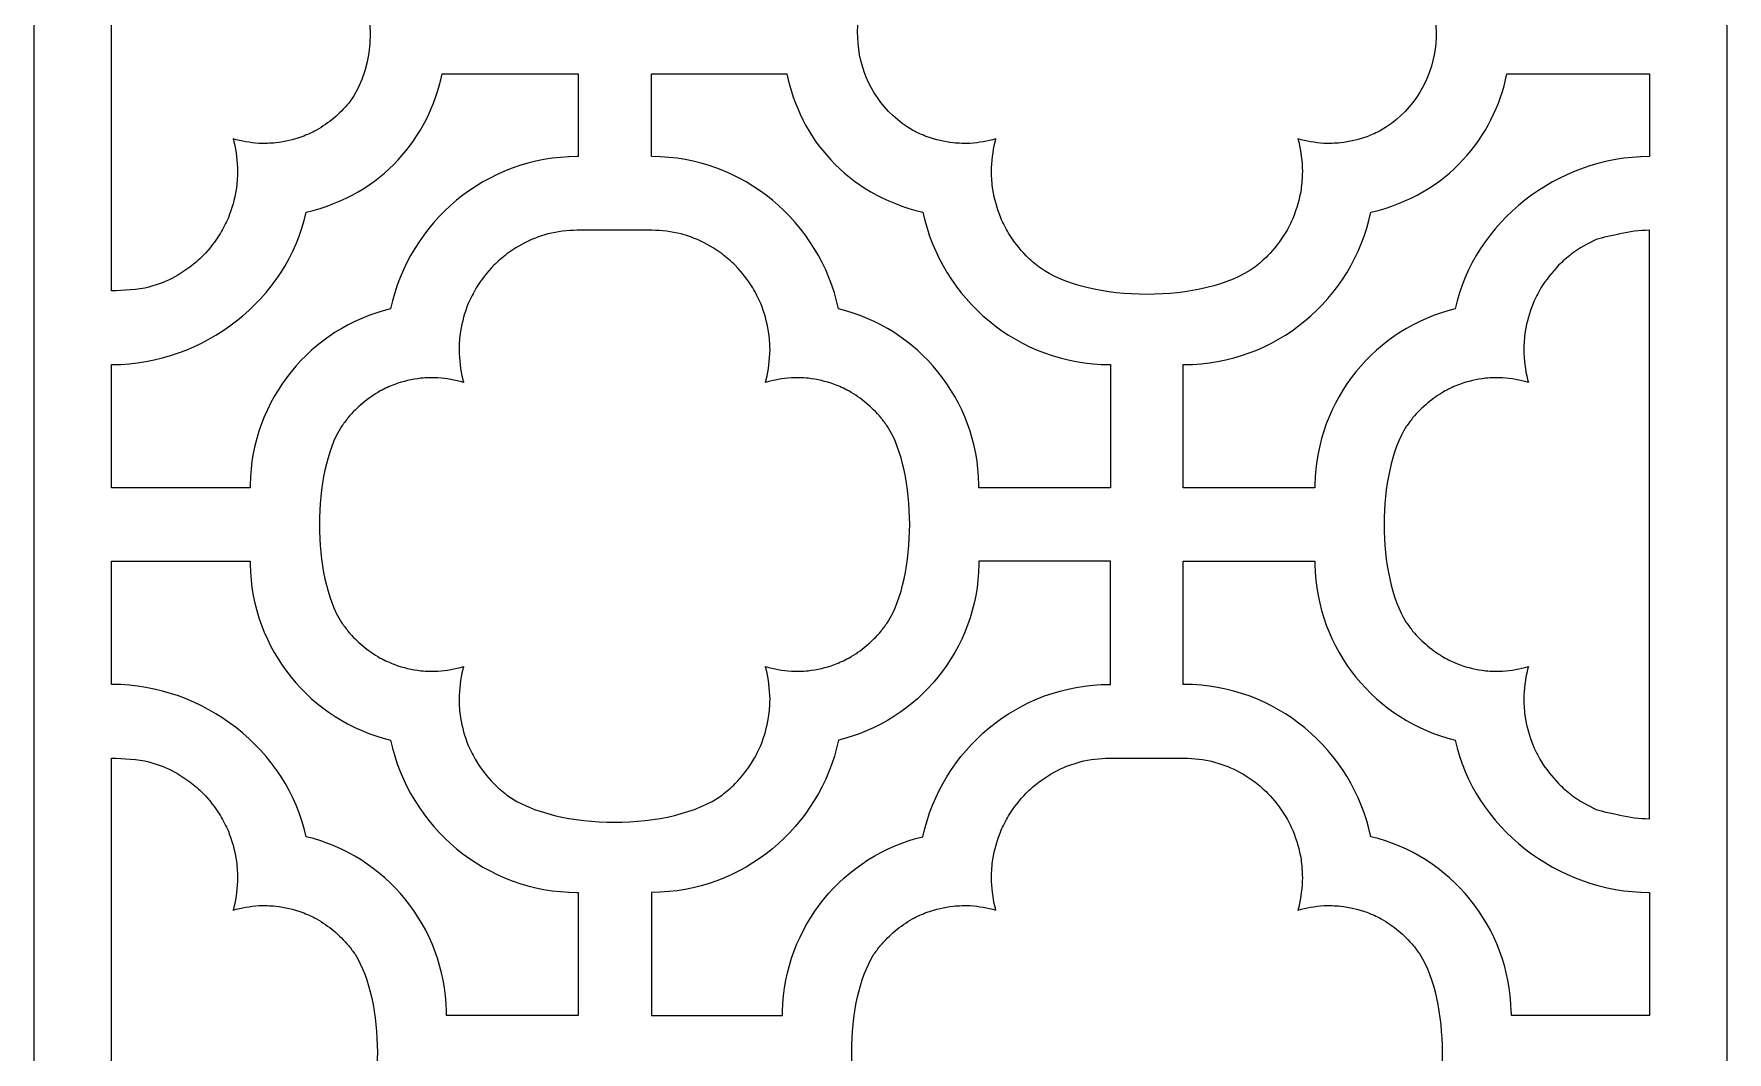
# Model space of a CAD drawing. Header units: centimetres. Extents: x -27 to -22.6, y -9 to 9.
# Drawn here: x -26.999 to -22.573, y -4.742 to -2.079 of the extents above; entities that cross this region are included whole.
import ezdxf

# ---------------------------------------------------------------- set-up
doc = ezdxf.new("R2010")
doc.units = ezdxf.units.CM
doc.header["$MEASUREMENT"] = 0
doc.layers.add('layer 1', color=7, linetype='Continuous')

msp = doc.modelspace()

# ---------------------------------------------------------------- linework, layer by layer
at = {"layer": 'layer 1', "color": 250}
msp.add_open_spline([(-26.99914, 9.00077), (-25.52365, 9.00077), (-24.04816, 9.00077), (-22.57267, 9.00077), (-22.57267, 9.00077), (-22.57267, 3.00044), (-22.57267, -2.99988), (-22.57267, -9.00021), (-22.57267, -9.00021), (-24.04816, -9.00021), (-25.52365, -9.00021), (-26.99914, -9.00021), (-26.99914, -9.00021), (-26.99914, -2.99988), (-26.99914, 3.00044), (-26.99914, 9.00077)], degree=3, knots=[0, 0, 0, 0, 0.2, 0.2, 0.2, 0.2, 0.4, 0.4, 0.4, 0.4, 0.6, 0.6, 0.6, 0.6, 1, 1, 1, 1], dxfattribs=at)
at = {"layer": 'layer 1', "color": 7}
for points, knots in [([(-26.79656, -2.75146), (-26.79549, -2.75148), (-26.79467, -2.75148), (-26.79445, -2.75148), (-26.79445, -2.75148), (-26.76765, -2.7508), (-26.72484, -2.74778), (-26.69871, -2.74166), (-26.69871, -2.74166), (-26.684, -2.73741), (-26.67014, -2.73267), (-26.6559, -2.72697), (-26.6559, -2.72697), (-26.63248, -2.71624), (-26.61216, -2.7044), (-26.59121, -2.68932), (-26.59121, -2.68932), (-26.5793, -2.67986), (-26.56832, -2.67024), (-26.55735, -2.65966), (-26.55735, -2.65966), (-26.53963, -2.64088), (-26.52512, -2.62223), (-26.51124, -2.6004), (-26.51124, -2.6004), (-26.50366, -2.58709), (-26.49702, -2.57403), (-26.49075, -2.56004), (-26.49075, -2.56004), (-26.48115, -2.53549), (-26.47468, -2.51244), (-26.47007, -2.48646), (-26.47007, -2.48646), (-26.46805, -2.47043), (-26.4669, -2.45508), (-26.4665, -2.43893), (-26.4665, -2.43893), (-26.46718, -2.41182), (-26.47017, -2.38749), (-26.47623, -2.36109), (-26.47623, -2.36109), (-26.47694, -2.35856), (-26.47767, -2.35605), (-26.47841, -2.35357), (-26.47841, -2.35357), (-26.45567, -2.35999), (-26.43443, -2.36371), (-26.41075, -2.36554), (-26.41075, -2.36554), (-26.39586, -2.36592), (-26.38168, -2.36556), (-26.36682, -2.36442), (-26.36682, -2.36442), (-26.34275, -2.36131), (-26.32132, -2.35633), (-26.29834, -2.34845), (-26.29834, -2.34845), (-26.28528, -2.34323), (-26.27305, -2.33763), (-26.26056, -2.33115), (-26.26056, -2.33115), (-26.22719, -2.31171), (-26.20112, -2.28992), (-26.17589, -2.2605), (-26.17589, -2.2605), (-26.10168, -2.16029), (-26.1012, -1.99901), (-26.17589, -1.89816), (-26.17589, -1.89816), (-26.20112, -1.86874), (-26.22719, -1.84695), (-26.26056, -1.82751), (-26.26056, -1.82751), (-26.27305, -1.82103), (-26.28528, -1.81543), (-26.29834, -1.81021), (-26.29834, -1.81021), (-26.32132, -1.80232), (-26.34275, -1.79734), (-26.36682, -1.79425), (-26.36682, -1.79425), (-26.38168, -1.79309), (-26.39586, -1.79274), (-26.41075, -1.79312), (-26.41075, -1.79312), (-26.43443, -1.79495), (-26.45567, -1.79867), (-26.47841, -1.80508), (-26.47841, -1.80508), (-26.47767, -1.8026), (-26.47694, -1.8001), (-26.47623, -1.79757), (-26.47623, -1.79757), (-26.47017, -1.77116), (-26.46718, -1.74683), (-26.4665, -1.71973), (-26.4665, -1.71973), (-26.4669, -1.70357), (-26.46805, -1.68823), (-26.47007, -1.67219), (-26.47007, -1.67219), (-26.47468, -1.64622), (-26.48115, -1.62317), (-26.49075, -1.59862), (-26.49075, -1.59862), (-26.49702, -1.58463), (-26.50366, -1.57157), (-26.51124, -1.55826), (-26.51124, -1.55826), (-26.52512, -1.53643), (-26.53963, -1.51777), (-26.55735, -1.499), (-26.55735, -1.499), (-26.56832, -1.48842), (-26.5793, -1.4788), (-26.59121, -1.46933), (-26.59121, -1.46933), (-26.61216, -1.45426), (-26.63248, -1.44241), (-26.6559, -1.43169), (-26.6559, -1.43169), (-26.67014, -1.42599), (-26.684, -1.42125), (-26.69871, -1.417), (-26.69871, -1.417), (-26.72484, -1.41088), (-26.76765, -1.40786), (-26.79445, -1.40717), (-26.79445, -1.40717), (-26.79467, -1.40718), (-26.79549, -1.40718), (-26.79656, -1.40719), (-26.79656, -1.40719), (-26.79656, -1.85528), (-26.79656, -2.30337), (-26.79656, -2.75146)], [0, 0, 0, 0, 0.0285714, 0.0285714, 0.0285714, 0.0285714, 0.0571429, 0.0571429, 0.0571429, 0.0571429, 0.0857143, 0.0857143, 0.0857143, 0.0857143, 0.1142857, 0.1142857, 0.1142857, 0.1142857, 0.1428571, 0.1428571, 0.1428571, 0.1428571, 0.1714286, 0.1714286, 0.1714286, 0.1714286, 0.2, 0.2, 0.2, 0.2, 0.2285714, 0.2285714, 0.2285714, 0.2285714, 0.2571429, 0.2571429, 0.2571429, 0.2571429, 0.2857143, 0.2857143, 0.2857143, 0.2857143, 0.3142857, 0.3142857, 0.3142857, 0.3142857, 0.3428571, 0.3428571, 0.3428571, 0.3428571, 0.3714286, 0.3714286, 0.3714286, 0.3714286, 0.4, 0.4, 0.4, 0.4, 0.4285714, 0.4285714, 0.4285714, 0.4285714, 0.4571429, 0.4571429, 0.4571429, 0.4571429, 0.4857143, 0.4857143, 0.4857143, 0.4857143, 0.5142857, 0.5142857, 0.5142857, 0.5142857, 0.5428571, 0.5428571, 0.5428571, 0.5428571, 0.5714286, 0.5714286, 0.5714286, 0.5714286, 0.6, 0.6, 0.6, 0.6, 0.6285714, 0.6285714, 0.6285714, 0.6285714, 0.6571429, 0.6571429, 0.6571429, 0.6571429, 0.6857143, 0.6857143, 0.6857143, 0.6857143, 0.7142857, 0.7142857, 0.7142857, 0.7142857, 0.7428571, 0.7428571, 0.7428571, 0.7428571, 0.7714286, 0.7714286, 0.7714286, 0.7714286, 0.8, 0.8, 0.8, 0.8, 0.8285714, 0.8285714, 0.8285714, 0.8285714, 0.8571429, 0.8571429, 0.8571429, 0.8571429, 0.8857143, 0.8857143, 0.8857143, 0.8857143, 0.9142857, 0.9142857, 0.9142857, 0.9142857, 0.9428571, 0.9428571, 0.9428571, 0.9428571, 1, 1, 1, 1]), ([(-23.39239, -1.89816), (-23.41762, -1.86874), (-23.44369, -1.84695), (-23.47706, -1.82751), (-23.47706, -1.82751), (-23.48956, -1.82103), (-23.50178, -1.81543), (-23.51484, -1.81021), (-23.51484, -1.81021), (-23.53782, -1.80232), (-23.55926, -1.79734), (-23.58332, -1.79425), (-23.58332, -1.79425), (-23.59818, -1.79309), (-23.61236, -1.79274), (-23.62726, -1.79312), (-23.62726, -1.79312), (-23.65093, -1.79495), (-23.67218, -1.79867), (-23.69492, -1.80508), (-23.69492, -1.80508), (-23.69418, -1.8026), (-23.69345, -1.8001), (-23.69273, -1.79757), (-23.69273, -1.79757), (-23.68668, -1.77116), (-23.68369, -1.74683), (-23.683, -1.71973), (-23.683, -1.71973), (-23.68341, -1.70357), (-23.68455, -1.68823), (-23.68657, -1.67219), (-23.68657, -1.67219), (-23.69119, -1.64622), (-23.69765, -1.62317), (-23.70726, -1.59862), (-23.70726, -1.59862), (-23.71353, -1.58463), (-23.72017, -1.57157), (-23.72775, -1.55826), (-23.72775, -1.55826), (-23.74162, -1.53643), (-23.75613, -1.51777), (-23.77385, -1.499), (-23.77385, -1.499), (-23.78482, -1.48842), (-23.7958, -1.4788), (-23.80772, -1.46933), (-23.80772, -1.46933), (-23.93954, -1.37446), (-24.23944, -1.37446), (-24.37125, -1.46933), (-24.37125, -1.46933), (-24.38317, -1.4788), (-24.39415, -1.48842), (-24.40512, -1.499), (-24.40512, -1.499), (-24.42284, -1.51777), (-24.43735, -1.53643), (-24.45122, -1.55826), (-24.45122, -1.55826), (-24.45881, -1.57157), (-24.46544, -1.58463), (-24.47171, -1.59862), (-24.47171, -1.59862), (-24.48132, -1.62317), (-24.48778, -1.64622), (-24.49239, -1.67219), (-24.49239, -1.67219), (-24.49443, -1.68823), (-24.49556, -1.70357), (-24.49597, -1.71973), (-24.49597, -1.71973), (-24.49529, -1.74683), (-24.49229, -1.77116), (-24.48624, -1.79757), (-24.48624, -1.79757), (-24.48553, -1.8001), (-24.4848, -1.8026), (-24.48405, -1.80508), (-24.48405, -1.80508), (-24.50679, -1.79867), (-24.52804, -1.79495), (-24.55171, -1.79312), (-24.55171, -1.79312), (-24.56661, -1.79274), (-24.58079, -1.79309), (-24.59565, -1.79425), (-24.59565, -1.79425), (-24.61972, -1.79734), (-24.64115, -1.80232), (-24.66413, -1.81021), (-24.66413, -1.81021), (-24.67718, -1.81543), (-24.68941, -1.82103), (-24.70191, -1.82751), (-24.70191, -1.82751), (-24.73529, -1.84695), (-24.76135, -1.86874), (-24.78658, -1.89816), (-24.78658, -1.89816), (-24.89092, -2.03905), (-24.85408, -2.24253), (-24.70191, -2.33115), (-24.70191, -2.33115), (-24.68941, -2.33763), (-24.67718, -2.34323), (-24.66413, -2.34845), (-24.66413, -2.34845), (-24.64115, -2.35633), (-24.61972, -2.36131), (-24.59565, -2.36442), (-24.59565, -2.36442), (-24.58079, -2.36556), (-24.56661, -2.36592), (-24.55171, -2.36554), (-24.55171, -2.36554), (-24.52804, -2.36371), (-24.50679, -2.35999), (-24.48405, -2.35357), (-24.48405, -2.35357), (-24.4848, -2.35605), (-24.48553, -2.35856), (-24.48624, -2.36109), (-24.48624, -2.36109), (-24.49229, -2.38749), (-24.49529, -2.41182), (-24.49597, -2.43893), (-24.49597, -2.43893), (-24.49556, -2.45508), (-24.49443, -2.47043), (-24.49239, -2.48646), (-24.49239, -2.48646), (-24.48778, -2.51244), (-24.48132, -2.53549), (-24.47171, -2.56004), (-24.47171, -2.56004), (-24.46544, -2.57403), (-24.45881, -2.58709), (-24.45122, -2.6004), (-24.45122, -2.6004), (-24.43735, -2.62223), (-24.42284, -2.64088), (-24.40512, -2.65966), (-24.40512, -2.65966), (-24.39415, -2.67024), (-24.38317, -2.67986), (-24.37125, -2.68932), (-24.37125, -2.68932), (-24.23944, -2.78419), (-23.93953, -2.7842), (-23.80772, -2.68932), (-23.80772, -2.68932), (-23.7958, -2.67986), (-23.78482, -2.67024), (-23.77385, -2.65966), (-23.77385, -2.65966), (-23.75613, -2.64088), (-23.74162, -2.62223), (-23.72775, -2.6004), (-23.72775, -2.6004), (-23.72017, -2.58709), (-23.71353, -2.57403), (-23.70726, -2.56004), (-23.70726, -2.56004), (-23.69765, -2.53549), (-23.69119, -2.51244), (-23.68657, -2.48646), (-23.68657, -2.48646), (-23.68455, -2.47043), (-23.68341, -2.45508), (-23.683, -2.43893), (-23.683, -2.43893), (-23.68369, -2.41182), (-23.68668, -2.38749), (-23.69273, -2.36109), (-23.69273, -2.36109), (-23.69345, -2.35856), (-23.69418, -2.35605), (-23.69492, -2.35357), (-23.69492, -2.35357), (-23.67218, -2.35999), (-23.65093, -2.36371), (-23.62726, -2.36554), (-23.62726, -2.36554), (-23.61236, -2.36592), (-23.59818, -2.36556), (-23.58332, -2.36442), (-23.58332, -2.36442), (-23.55926, -2.36131), (-23.53782, -2.35633), (-23.51484, -2.34845), (-23.51484, -2.34845), (-23.50178, -2.34323), (-23.48956, -2.33763), (-23.47706, -2.33115), (-23.47706, -2.33115), (-23.32489, -2.24253), (-23.28806, -2.03904), (-23.39239, -1.89816)], [0, 0, 0, 0, 0.0196078, 0.0196078, 0.0196078, 0.0196078, 0.0392157, 0.0392157, 0.0392157, 0.0392157, 0.0588235, 0.0588235, 0.0588235, 0.0588235, 0.0784314, 0.0784314, 0.0784314, 0.0784314, 0.0980392, 0.0980392, 0.0980392, 0.0980392, 0.1176471, 0.1176471, 0.1176471, 0.1176471, 0.1372549, 0.1372549, 0.1372549, 0.1372549, 0.1568627, 0.1568627, 0.1568627, 0.1568627, 0.1764706, 0.1764706, 0.1764706, 0.1764706, 0.1960784, 0.1960784, 0.1960784, 0.1960784, 0.2156863, 0.2156863, 0.2156863, 0.2156863, 0.2352941, 0.2352941, 0.2352941, 0.2352941, 0.254902, 0.254902, 0.254902, 0.254902, 0.2745098, 0.2745098, 0.2745098, 0.2745098, 0.2941176, 0.2941176, 0.2941176, 0.2941176, 0.3137255, 0.3137255, 0.3137255, 0.3137255, 0.3333333, 0.3333333, 0.3333333, 0.3333333, 0.3529412, 0.3529412, 0.3529412, 0.3529412, 0.372549, 0.372549, 0.372549, 0.372549, 0.3921569, 0.3921569, 0.3921569, 0.3921569, 0.4117647, 0.4117647, 0.4117647, 0.4117647, 0.4313725, 0.4313725, 0.4313725, 0.4313725, 0.4509804, 0.4509804, 0.4509804, 0.4509804, 0.4705882, 0.4705882, 0.4705882, 0.4705882, 0.4901961, 0.4901961, 0.4901961, 0.4901961, 0.5098039, 0.5098039, 0.5098039, 0.5098039, 0.5294118, 0.5294118, 0.5294118, 0.5294118, 0.5490196, 0.5490196, 0.5490196, 0.5490196, 0.5686275, 0.5686275, 0.5686275, 0.5686275, 0.5882353, 0.5882353, 0.5882353, 0.5882353, 0.6078431, 0.6078431, 0.6078431, 0.6078431, 0.627451, 0.627451, 0.627451, 0.627451, 0.6470588, 0.6470588, 0.6470588, 0.6470588, 0.6666667, 0.6666667, 0.6666667, 0.6666667, 0.6862745, 0.6862745, 0.6862745, 0.6862745, 0.7058824, 0.7058824, 0.7058824, 0.7058824, 0.7254902, 0.7254902, 0.7254902, 0.7254902, 0.745098, 0.745098, 0.745098, 0.745098, 0.7647059, 0.7647059, 0.7647059, 0.7647059, 0.7843137, 0.7843137, 0.7843137, 0.7843137, 0.8039216, 0.8039216, 0.8039216, 0.8039216, 0.8235294, 0.8235294, 0.8235294, 0.8235294, 0.8431373, 0.8431373, 0.8431373, 0.8431373, 0.8627451, 0.8627451, 0.8627451, 0.8627451, 0.8823529, 0.8823529, 0.8823529, 0.8823529, 0.9019608, 0.9019608, 0.9019608, 0.9019608, 0.9215686, 0.9215686, 0.9215686, 0.9215686, 0.9411765, 0.9411765, 0.9411765, 0.9411765, 0.9607843, 0.9607843, 0.9607843, 0.9607843, 1, 1, 1, 1]), ([(-25.57639, -2.18409), (-25.69497, -2.18409), (-25.81353, -2.18409), (-25.9321, -2.18409), (-25.9321, -2.18409), (-25.9669, -2.34948), (-26.08531, -2.49766), (-26.28742, -2.54566), (-26.28742, -2.54566), (-26.33611, -2.77284), (-26.5555, -2.94393), (-26.79445, -2.94393), (-26.79445, -2.94393), (-26.79467, -2.94393), (-26.79549, -2.94392), (-26.79656, -2.94392), (-26.79656, -2.94392), (-26.79656, -3.05126), (-26.79656, -3.15858), (-26.79656, -3.26592), (-26.79656, -3.26592), (-26.6757, -3.26592), (-26.55484, -3.26592), (-26.43397, -3.26592), (-26.43397, -3.26592), (-26.43396, -3.26237), (-26.43395, -3.25917), (-26.43393, -3.25808), (-26.43393, -3.25808), (-26.43002, -3.03472), (-26.27418, -2.84767), (-26.0668, -2.79842), (-26.0668, -2.79842), (-26.01811, -2.57124), (-25.81746, -2.40015), (-25.5785, -2.40015), (-25.5785, -2.40015), (-25.57837, -2.40015), (-25.57758, -2.40016), (-25.57639, -2.40016), (-25.57639, -2.40016), (-25.57639, -2.32814), (-25.57639, -2.25611), (-25.57639, -2.18409)], [0, 0, 0, 0, 0.0833333, 0.0833333, 0.0833333, 0.0833333, 0.1666667, 0.1666667, 0.1666667, 0.1666667, 0.25, 0.25, 0.25, 0.25, 0.3333333, 0.3333333, 0.3333333, 0.3333333, 0.4166667, 0.4166667, 0.4166667, 0.4166667, 0.5, 0.5, 0.5, 0.5, 0.5833333, 0.5833333, 0.5833333, 0.5833333, 0.6666667, 0.6666667, 0.6666667, 0.6666667, 0.75, 0.75, 0.75, 0.75, 0.8333333, 0.8333333, 0.8333333, 0.8333333, 1, 1, 1, 1]), ([(-25.03081, -2.18409), (-25.14887, -2.18409), (-25.26692, -2.18409), (-25.38498, -2.18409), (-25.38498, -2.18409), (-25.38498, -2.25611), (-25.38498, -2.32814), (-25.38498, -2.40015), (-25.38498, -2.40015), (-25.38441, -2.40015), (-25.38405, -2.40015), (-25.38397, -2.40015), (-25.38397, -2.40015), (-25.14501, -2.40015), (-24.94436, -2.57124), (-24.89566, -2.79842), (-24.89566, -2.79842), (-24.68829, -2.84767), (-24.53245, -3.03472), (-24.52854, -3.25808), (-24.52854, -3.25808), (-24.52852, -3.25917), (-24.5285, -3.26237), (-24.52849, -3.26592), (-24.52849, -3.26592), (-24.41388, -3.26592), (-24.29926, -3.26592), (-24.18465, -3.26592), (-24.18465, -3.26592), (-24.18465, -3.15858), (-24.18465, -3.05126), (-24.18465, -2.94392), (-24.18465, -2.94392), (-24.18572, -2.94392), (-24.18654, -2.94393), (-24.18675, -2.94393), (-24.18675, -2.94393), (-24.4257, -2.94393), (-24.62636, -2.77284), (-24.67505, -2.54566), (-24.67505, -2.54566), (-24.87741, -2.4976), (-24.99597, -2.34945), (-25.03081, -2.18409)], [0, 0, 0, 0, 0.0833333, 0.0833333, 0.0833333, 0.0833333, 0.1666667, 0.1666667, 0.1666667, 0.1666667, 0.25, 0.25, 0.25, 0.25, 0.3333333, 0.3333333, 0.3333333, 0.3333333, 0.4166667, 0.4166667, 0.4166667, 0.4166667, 0.5, 0.5, 0.5, 0.5, 0.5833333, 0.5833333, 0.5833333, 0.5833333, 0.6666667, 0.6666667, 0.6666667, 0.6666667, 0.75, 0.75, 0.75, 0.75, 0.8333333, 0.8333333, 0.8333333, 0.8333333, 1, 1, 1, 1]), ([(-22.77525, -2.18409), (-22.89955, -2.18409), (-23.02386, -2.18409), (-23.14816, -2.18409), (-23.14816, -2.18409), (-23.18301, -2.34945), (-23.30156, -2.4976), (-23.50393, -2.54566), (-23.50393, -2.54566), (-23.55261, -2.77284), (-23.75326, -2.94393), (-23.99222, -2.94393), (-23.99222, -2.94393), (-23.99243, -2.94393), (-23.99325, -2.94392), (-23.99432, -2.94392), (-23.99432, -2.94392), (-23.99432, -3.05126), (-23.99432, -3.15858), (-23.99432, -3.26592), (-23.99432, -3.26592), (-23.87971, -3.26592), (-23.76509, -3.26592), (-23.65048, -3.26592), (-23.65048, -3.26592), (-23.65047, -3.26237), (-23.65045, -3.25917), (-23.65043, -3.25808), (-23.65043, -3.25808), (-23.64652, -3.03472), (-23.49068, -2.84767), (-23.28331, -2.79842), (-23.28331, -2.79842), (-23.23462, -2.57124), (-23.01522, -2.40015), (-22.77627, -2.40015), (-22.77627, -2.40015), (-22.77618, -2.40015), (-22.77582, -2.40015), (-22.77525, -2.40015), (-22.77525, -2.40015), (-22.77525, -2.32814), (-22.77525, -2.25611), (-22.77525, -2.18409)], [0, 0, 0, 0, 0.0833333, 0.0833333, 0.0833333, 0.0833333, 0.1666667, 0.1666667, 0.1666667, 0.1666667, 0.25, 0.25, 0.25, 0.25, 0.3333333, 0.3333333, 0.3333333, 0.3333333, 0.4166667, 0.4166667, 0.4166667, 0.4166667, 0.5, 0.5, 0.5, 0.5, 0.5833333, 0.5833333, 0.5833333, 0.5833333, 0.6666667, 0.6666667, 0.6666667, 0.6666667, 0.75, 0.75, 0.75, 0.75, 0.8333333, 0.8333333, 0.8333333, 0.8333333, 1, 1, 1, 1]), ([(-25.76301, -4.06946), (-25.77492, -4.05999), (-25.7859, -4.05037), (-25.79688, -4.03979), (-25.79688, -4.03979), (-25.81459, -4.02102), (-25.82911, -4.00236), (-25.84297, -3.98053), (-25.84297, -3.98053), (-25.85056, -3.96722), (-25.85719, -3.95415), (-25.86346, -3.94017), (-25.86346, -3.94017), (-25.87307, -3.91563), (-25.87954, -3.89258), (-25.88415, -3.86659), (-25.88415, -3.86659), (-25.88617, -3.85057), (-25.88731, -3.83521), (-25.88772, -3.81906), (-25.88772, -3.81906), (-25.88704, -3.79196), (-25.88405, -3.76763), (-25.87799, -3.74122), (-25.87799, -3.74122), (-25.87728, -3.73869), (-25.87655, -3.73619), (-25.87581, -3.7337), (-25.87581, -3.7337), (-25.89855, -3.74012), (-25.91979, -3.74384), (-25.94346, -3.74567), (-25.94346, -3.74567), (-25.95836, -3.74605), (-25.97254, -3.74569), (-25.9874, -3.74455), (-25.9874, -3.74455), (-26.01147, -3.74144), (-26.0329, -3.73646), (-26.05588, -3.72858), (-26.05588, -3.72858), (-26.06893, -3.72336), (-26.08116, -3.71776), (-26.09366, -3.71128), (-26.09366, -3.71128), (-26.12704, -3.69184), (-26.15311, -3.67005), (-26.17834, -3.64063), (-26.17834, -3.64063), (-26.18384, -3.63318), (-26.18936, -3.62574), (-26.19487, -3.61829), (-26.19487, -3.61829), (-26.27215, -3.49664), (-26.27215, -3.22756), (-26.19487, -3.10592), (-26.19487, -3.10592), (-26.18936, -3.09848), (-26.18384, -3.09103), (-26.17834, -3.08359), (-26.17834, -3.08359), (-26.15311, -3.05417), (-26.12704, -3.03237), (-26.09366, -3.01294), (-26.09366, -3.01294), (-26.08116, -3.00646), (-26.06893, -3.00085), (-26.05588, -2.99563), (-26.05588, -2.99563), (-26.0329, -2.98775), (-26.01147, -2.98278), (-25.9874, -2.97967), (-25.9874, -2.97967), (-25.97254, -2.97852), (-25.95836, -2.97817), (-25.94346, -2.97855), (-25.94346, -2.97855), (-25.91979, -2.98037), (-25.89855, -2.9841), (-25.87581, -2.99051), (-25.87581, -2.99051), (-25.87655, -2.98803), (-25.87728, -2.98553), (-25.87799, -2.983), (-25.87799, -2.983), (-25.88405, -2.95659), (-25.88704, -2.93226), (-25.88772, -2.90516), (-25.88772, -2.90516), (-25.88731, -2.889), (-25.88617, -2.87366), (-25.88415, -2.85762), (-25.88415, -2.85762), (-25.87954, -2.83164), (-25.87307, -2.80859), (-25.86346, -2.78405), (-25.86346, -2.78405), (-25.85719, -2.77006), (-25.85056, -2.75699), (-25.84297, -2.74368), (-25.84297, -2.74368), (-25.82911, -2.72185), (-25.81459, -2.7032), (-25.79688, -2.68443), (-25.79688, -2.68443), (-25.7859, -2.67385), (-25.77492, -2.66423), (-25.76301, -2.65476), (-25.76301, -2.65476), (-25.74206, -2.63968), (-25.72174, -2.62784), (-25.69832, -2.61711), (-25.69832, -2.61711), (-25.68407, -2.61141), (-25.67023, -2.60667), (-25.6555, -2.60243), (-25.6555, -2.60243), (-25.62938, -2.5963), (-25.6053, -2.59329), (-25.5785, -2.5926), (-25.5785, -2.5926), (-25.57837, -2.5926), (-25.57759, -2.5926), (-25.57639, -2.59261), (-25.57639, -2.59261), (-25.51259, -2.59261), (-25.44878, -2.5926), (-25.38498, -2.5926), (-25.38498, -2.5926), (-25.38441, -2.5926), (-25.38404, -2.5926), (-25.38397, -2.5926), (-25.38397, -2.5926), (-25.35716, -2.59329), (-25.33309, -2.5963), (-25.30696, -2.60243), (-25.30696, -2.60243), (-25.29223, -2.60667), (-25.27839, -2.61141), (-25.26415, -2.61711), (-25.26415, -2.61711), (-25.24073, -2.62784), (-25.22041, -2.63968), (-25.19946, -2.65476), (-25.19946, -2.65476), (-25.18755, -2.66423), (-25.17656, -2.67385), (-25.16559, -2.68443), (-25.16559, -2.68443), (-25.14788, -2.7032), (-25.13336, -2.72185), (-25.11949, -2.74368), (-25.11949, -2.74368), (-25.11191, -2.75699), (-25.10527, -2.77006), (-25.099, -2.78405), (-25.099, -2.78405), (-25.0894, -2.80859), (-25.08293, -2.83164), (-25.07832, -2.85762), (-25.07832, -2.85762), (-25.07629, -2.87366), (-25.07515, -2.889), (-25.07475, -2.90516), (-25.07475, -2.90516), (-25.07543, -2.93226), (-25.07842, -2.95659), (-25.08447, -2.983), (-25.08447, -2.983), (-25.08518, -2.98553), (-25.08591, -2.98803), (-25.08666, -2.99051), (-25.08666, -2.99051), (-25.06392, -2.9841), (-25.04268, -2.98037), (-25.019, -2.97855), (-25.019, -2.97855), (-25.0041, -2.97817), (-24.98992, -2.97852), (-24.97506, -2.97967), (-24.97506, -2.97967), (-24.951, -2.98278), (-24.92956, -2.98775), (-24.90659, -2.99563), (-24.90659, -2.99563), (-24.89353, -3.00085), (-24.8813, -3.00646), (-24.86881, -3.01294), (-24.86881, -3.01294), (-24.83543, -3.03237), (-24.80937, -3.05417), (-24.78413, -3.08359), (-24.78413, -3.08359), (-24.77862, -3.09103), (-24.77311, -3.09848), (-24.76759, -3.10592), (-24.76759, -3.10592), (-24.69031, -3.22756), (-24.69031, -3.49664), (-24.76759, -3.61829), (-24.76759, -3.61829), (-24.77311, -3.62574), (-24.77862, -3.63318), (-24.78413, -3.64063), (-24.78413, -3.64063), (-24.80937, -3.67005), (-24.83543, -3.69184), (-24.86881, -3.71128), (-24.86881, -3.71128), (-24.8813, -3.71776), (-24.89353, -3.72336), (-24.90659, -3.72858), (-24.90659, -3.72858), (-24.92956, -3.73646), (-24.951, -3.74144), (-24.97506, -3.74455), (-24.97506, -3.74455), (-24.98992, -3.74569), (-25.0041, -3.74605), (-25.019, -3.74567), (-25.019, -3.74567), (-25.04268, -3.74384), (-25.06392, -3.74012), (-25.08666, -3.7337), (-25.08666, -3.7337), (-25.08591, -3.73619), (-25.08518, -3.73869), (-25.08447, -3.74122), (-25.08447, -3.74122), (-25.07842, -3.76763), (-25.07543, -3.79196), (-25.07475, -3.81906), (-25.07475, -3.81906), (-25.07515, -3.83521), (-25.07629, -3.85057), (-25.07832, -3.86659), (-25.07832, -3.86659), (-25.08293, -3.89258), (-25.0894, -3.91563), (-25.099, -3.94017), (-25.099, -3.94017), (-25.10527, -3.95415), (-25.11191, -3.96722), (-25.11949, -3.98053), (-25.11949, -3.98053), (-25.13336, -4.00236), (-25.14788, -4.02102), (-25.16559, -4.03979), (-25.16559, -4.03979), (-25.17656, -4.05037), (-25.18755, -4.05999), (-25.19946, -4.06946), (-25.19946, -4.06946), (-25.33134, -4.16438), (-25.63116, -4.16435), (-25.76301, -4.06946)], [0, 0, 0, 0, 0.0153846, 0.0153846, 0.0153846, 0.0153846, 0.0307692, 0.0307692, 0.0307692, 0.0307692, 0.0461538, 0.0461538, 0.0461538, 0.0461538, 0.0615385, 0.0615385, 0.0615385, 0.0615385, 0.0769231, 0.0769231, 0.0769231, 0.0769231, 0.0923077, 0.0923077, 0.0923077, 0.0923077, 0.1076923, 0.1076923, 0.1076923, 0.1076923, 0.1230769, 0.1230769, 0.1230769, 0.1230769, 0.1384615, 0.1384615, 0.1384615, 0.1384615, 0.1538462, 0.1538462, 0.1538462, 0.1538462, 0.1692308, 0.1692308, 0.1692308, 0.1692308, 0.1846154, 0.1846154, 0.1846154, 0.1846154, 0.2, 0.2, 0.2, 0.2, 0.2153846, 0.2153846, 0.2153846, 0.2153846, 0.2307692, 0.2307692, 0.2307692, 0.2307692, 0.2461538, 0.2461538, 0.2461538, 0.2461538, 0.2615385, 0.2615385, 0.2615385, 0.2615385, 0.2769231, 0.2769231, 0.2769231, 0.2769231, 0.2923077, 0.2923077, 0.2923077, 0.2923077, 0.3076923, 0.3076923, 0.3076923, 0.3076923, 0.3230769, 0.3230769, 0.3230769, 0.3230769, 0.3384615, 0.3384615, 0.3384615, 0.3384615, 0.3538462, 0.3538462, 0.3538462, 0.3538462, 0.3692308, 0.3692308, 0.3692308, 0.3692308, 0.3846154, 0.3846154, 0.3846154, 0.3846154, 0.4, 0.4, 0.4, 0.4, 0.4153846, 0.4153846, 0.4153846, 0.4153846, 0.4307692, 0.4307692, 0.4307692, 0.4307692, 0.4461538, 0.4461538, 0.4461538, 0.4461538, 0.4615385, 0.4615385, 0.4615385, 0.4615385, 0.4769231, 0.4769231, 0.4769231, 0.4769231, 0.4923077, 0.4923077, 0.4923077, 0.4923077, 0.5076923, 0.5076923, 0.5076923, 0.5076923, 0.5230769, 0.5230769, 0.5230769, 0.5230769, 0.5384615, 0.5384615, 0.5384615, 0.5384615, 0.5538462, 0.5538462, 0.5538462, 0.5538462, 0.5692308, 0.5692308, 0.5692308, 0.5692308, 0.5846154, 0.5846154, 0.5846154, 0.5846154, 0.6, 0.6, 0.6, 0.6, 0.6153846, 0.6153846, 0.6153846, 0.6153846, 0.6307692, 0.6307692, 0.6307692, 0.6307692, 0.6461538, 0.6461538, 0.6461538, 0.6461538, 0.6615385, 0.6615385, 0.6615385, 0.6615385, 0.6769231, 0.6769231, 0.6769231, 0.6769231, 0.6923077, 0.6923077, 0.6923077, 0.6923077, 0.7076923, 0.7076923, 0.7076923, 0.7076923, 0.7230769, 0.7230769, 0.7230769, 0.7230769, 0.7384615, 0.7384615, 0.7384615, 0.7384615, 0.7538462, 0.7538462, 0.7538462, 0.7538462, 0.7692308, 0.7692308, 0.7692308, 0.7692308, 0.7846154, 0.7846154, 0.7846154, 0.7846154, 0.8, 0.8, 0.8, 0.8, 0.8153846, 0.8153846, 0.8153846, 0.8153846, 0.8307692, 0.8307692, 0.8307692, 0.8307692, 0.8461538, 0.8461538, 0.8461538, 0.8461538, 0.8615385, 0.8615385, 0.8615385, 0.8615385, 0.8769231, 0.8769231, 0.8769231, 0.8769231, 0.8923077, 0.8923077, 0.8923077, 0.8923077, 0.9076923, 0.9076923, 0.9076923, 0.9076923, 0.9230769, 0.9230769, 0.9230769, 0.9230769, 0.9384615, 0.9384615, 0.9384615, 0.9384615, 0.9538462, 0.9538462, 0.9538462, 0.9538462, 0.9692308, 0.9692308, 0.9692308, 0.9692308, 1, 1, 1, 1]), ([(-22.77525, -3.26592), (-22.77525, -3.33004), (-22.77525, -3.39417), (-22.77525, -3.4583), (-22.77525, -3.4583), (-22.77525, -3.68274), (-22.77525, -3.90717), (-22.77525, -4.13161), (-22.77525, -4.13161), (-22.77582, -4.13161), (-22.77618, -4.13162), (-22.77627, -4.13162), (-22.77627, -4.13162), (-22.80307, -4.13093), (-22.82714, -4.12791), (-22.85327, -4.12179), (-22.85327, -4.12179), (-22.86799, -4.11754), (-22.90058, -4.1128), (-22.91482, -4.10711), (-22.91482, -4.10711), (-22.93824, -4.09638), (-22.95857, -4.08454), (-22.97951, -4.06946), (-22.97951, -4.06946), (-22.99143, -4.05999), (-23.00241, -4.05037), (-23.01338, -4.03979), (-23.01338, -4.03979), (-23.03109, -4.02102), (-23.04561, -4.00236), (-23.05948, -3.98053), (-23.05948, -3.98053), (-23.06706, -3.96722), (-23.0737, -3.95415), (-23.07997, -3.94017), (-23.07997, -3.94017), (-23.08957, -3.91563), (-23.09604, -3.89258), (-23.10065, -3.86659), (-23.10065, -3.86659), (-23.10268, -3.85057), (-23.10381, -3.83521), (-23.10422, -3.81906), (-23.10422, -3.81906), (-23.10354, -3.79196), (-23.10055, -3.76763), (-23.0945, -3.74122), (-23.0945, -3.74122), (-23.09378, -3.73869), (-23.09305, -3.73619), (-23.09231, -3.7337), (-23.09231, -3.7337), (-23.11505, -3.74012), (-23.13629, -3.74384), (-23.15996, -3.74567), (-23.15996, -3.74567), (-23.17487, -3.74605), (-23.18904, -3.74569), (-23.20391, -3.74455), (-23.20391, -3.74455), (-23.22797, -3.74144), (-23.2494, -3.73646), (-23.27238, -3.72858), (-23.27238, -3.72858), (-23.28544, -3.72336), (-23.29766, -3.71776), (-23.31016, -3.71128), (-23.31016, -3.71128), (-23.34354, -3.69184), (-23.36961, -3.67005), (-23.39484, -3.64063), (-23.39484, -3.64063), (-23.40035, -3.63318), (-23.40587, -3.62574), (-23.41138, -3.61829), (-23.41138, -3.61829), (-23.48866, -3.49664), (-23.48866, -3.22756), (-23.41138, -3.10592), (-23.41138, -3.10592), (-23.40587, -3.09848), (-23.40035, -3.09103), (-23.39484, -3.08359), (-23.39484, -3.08359), (-23.36961, -3.05417), (-23.34354, -3.03237), (-23.31016, -3.01294), (-23.31016, -3.01294), (-23.29766, -3.00646), (-23.28544, -3.00085), (-23.27238, -2.99563), (-23.27238, -2.99563), (-23.2494, -2.98775), (-23.22797, -2.98278), (-23.20391, -2.97967), (-23.20391, -2.97967), (-23.18904, -2.97852), (-23.17487, -2.97817), (-23.15996, -2.97855), (-23.15996, -2.97855), (-23.13629, -2.98037), (-23.11505, -2.9841), (-23.09231, -2.99051), (-23.09231, -2.99051), (-23.09305, -2.98803), (-23.09378, -2.98553), (-23.0945, -2.983), (-23.0945, -2.983), (-23.10055, -2.95659), (-23.10354, -2.93226), (-23.10422, -2.90516), (-23.10422, -2.90516), (-23.10381, -2.889), (-23.10268, -2.87366), (-23.10065, -2.85762), (-23.10065, -2.85762), (-23.09604, -2.83164), (-23.08957, -2.80859), (-23.07997, -2.78405), (-23.07997, -2.78405), (-23.0737, -2.77006), (-23.06706, -2.75699), (-23.05948, -2.74368), (-23.05948, -2.74368), (-23.04561, -2.72185), (-23.03109, -2.7032), (-23.01338, -2.68443), (-23.01338, -2.68443), (-23.00241, -2.67385), (-22.99143, -2.66423), (-22.97951, -2.65476), (-22.97951, -2.65476), (-22.95857, -2.63968), (-22.93824, -2.62784), (-22.91482, -2.61711), (-22.91482, -2.61711), (-22.90058, -2.61141), (-22.86799, -2.60667), (-22.85327, -2.60243), (-22.85327, -2.60243), (-22.82714, -2.5963), (-22.80307, -2.59329), (-22.77627, -2.5926), (-22.77627, -2.5926), (-22.77618, -2.5926), (-22.77582, -2.5926), (-22.77525, -2.5926), (-22.77525, -2.5926), (-22.77525, -2.81704), (-22.77525, -3.04148), (-22.77525, -3.26592)], [0, 0, 0, 0, 0.025641, 0.025641, 0.025641, 0.025641, 0.0512821, 0.0512821, 0.0512821, 0.0512821, 0.0769231, 0.0769231, 0.0769231, 0.0769231, 0.1025641, 0.1025641, 0.1025641, 0.1025641, 0.1282051, 0.1282051, 0.1282051, 0.1282051, 0.1538462, 0.1538462, 0.1538462, 0.1538462, 0.1794872, 0.1794872, 0.1794872, 0.1794872, 0.2051282, 0.2051282, 0.2051282, 0.2051282, 0.2307692, 0.2307692, 0.2307692, 0.2307692, 0.2564103, 0.2564103, 0.2564103, 0.2564103, 0.2820513, 0.2820513, 0.2820513, 0.2820513, 0.3076923, 0.3076923, 0.3076923, 0.3076923, 0.3333333, 0.3333333, 0.3333333, 0.3333333, 0.3589744, 0.3589744, 0.3589744, 0.3589744, 0.3846154, 0.3846154, 0.3846154, 0.3846154, 0.4102564, 0.4102564, 0.4102564, 0.4102564, 0.4358974, 0.4358974, 0.4358974, 0.4358974, 0.4615385, 0.4615385, 0.4615385, 0.4615385, 0.4871795, 0.4871795, 0.4871795, 0.4871795, 0.5128205, 0.5128205, 0.5128205, 0.5128205, 0.5384615, 0.5384615, 0.5384615, 0.5384615, 0.5641026, 0.5641026, 0.5641026, 0.5641026, 0.5897436, 0.5897436, 0.5897436, 0.5897436, 0.6153846, 0.6153846, 0.6153846, 0.6153846, 0.6410256, 0.6410256, 0.6410256, 0.6410256, 0.6666667, 0.6666667, 0.6666667, 0.6666667, 0.6923077, 0.6923077, 0.6923077, 0.6923077, 0.7179487, 0.7179487, 0.7179487, 0.7179487, 0.7435897, 0.7435897, 0.7435897, 0.7435897, 0.7692308, 0.7692308, 0.7692308, 0.7692308, 0.7948718, 0.7948718, 0.7948718, 0.7948718, 0.8205128, 0.8205128, 0.8205128, 0.8205128, 0.8461538, 0.8461538, 0.8461538, 0.8461538, 0.8717949, 0.8717949, 0.8717949, 0.8717949, 0.8974359, 0.8974359, 0.8974359, 0.8974359, 0.9230769, 0.9230769, 0.9230769, 0.9230769, 0.9487179, 0.9487179, 0.9487179, 0.9487179, 1, 1, 1, 1]), ([(-25.92026, -4.64601), (-25.80564, -4.64601), (-25.69101, -4.64601), (-25.57639, -4.64601), (-25.57639, -4.64601), (-25.57639, -4.53869), (-25.57639, -4.43137), (-25.57639, -4.32406), (-25.57639, -4.32406), (-25.57758, -4.32406), (-25.57837, -4.32406), (-25.5785, -4.32406), (-25.5785, -4.32406), (-25.81746, -4.32406), (-26.01811, -4.15297), (-26.0668, -3.9258), (-26.0668, -3.9258), (-26.27418, -3.87653), (-26.43002, -3.6895), (-26.43393, -3.46613), (-26.43393, -3.46613), (-26.43395, -3.46505), (-26.43396, -3.46184), (-26.43397, -3.4583), (-26.43397, -3.4583), (-26.55484, -3.4583), (-26.6757, -3.4583), (-26.79656, -3.4583), (-26.79656, -3.4583), (-26.79656, -3.56563), (-26.79656, -3.67296), (-26.79656, -3.78029), (-26.79656, -3.78029), (-26.79549, -3.78029), (-26.79467, -3.78029), (-26.79445, -3.78029), (-26.79445, -3.78029), (-26.5555, -3.78029), (-26.33611, -3.95138), (-26.28742, -4.17855), (-26.28742, -4.17855), (-26.08092, -4.2276), (-25.92551, -4.41328), (-25.92035, -4.6354), (-25.92035, -4.6354), (-25.92031, -4.63718), (-25.92028, -4.6416), (-25.92026, -4.64601)], [0, 0, 0, 0, 0.0769231, 0.0769231, 0.0769231, 0.0769231, 0.1538462, 0.1538462, 0.1538462, 0.1538462, 0.2307692, 0.2307692, 0.2307692, 0.2307692, 0.3076923, 0.3076923, 0.3076923, 0.3076923, 0.3846154, 0.3846154, 0.3846154, 0.3846154, 0.4615385, 0.4615385, 0.4615385, 0.4615385, 0.5384615, 0.5384615, 0.5384615, 0.5384615, 0.6153846, 0.6153846, 0.6153846, 0.6153846, 0.6923077, 0.6923077, 0.6923077, 0.6923077, 0.7692308, 0.7692308, 0.7692308, 0.7692308, 0.8461538, 0.8461538, 0.8461538, 0.8461538, 1, 1, 1, 1]), ([(-25.04221, -4.64601), (-25.15647, -4.64601), (-25.27072, -4.64601), (-25.38498, -4.64601), (-25.38498, -4.64601), (-25.38498, -4.53869), (-25.38498, -4.43138), (-25.38498, -4.32406), (-25.38498, -4.32406), (-25.38441, -4.32406), (-25.38405, -4.32406), (-25.38397, -4.32406), (-25.38397, -4.32406), (-25.14501, -4.32406), (-24.94436, -4.15297), (-24.89566, -3.9258), (-24.89566, -3.9258), (-24.68829, -3.87653), (-24.53245, -3.6895), (-24.52854, -3.46613), (-24.52854, -3.46613), (-24.52852, -3.46505), (-24.5285, -3.46184), (-24.52849, -3.4583), (-24.52849, -3.4583), (-24.41388, -3.4583), (-24.29926, -3.4583), (-24.18465, -3.4583), (-24.18465, -3.4583), (-24.18465, -3.56563), (-24.18465, -3.67296), (-24.18465, -3.78029), (-24.18465, -3.78029), (-24.18572, -3.78029), (-24.18654, -3.78029), (-24.18675, -3.78029), (-24.18675, -3.78029), (-24.4257, -3.78029), (-24.62636, -3.95138), (-24.67505, -4.17855), (-24.67505, -4.17855), (-24.88156, -4.2276), (-25.03696, -4.41328), (-25.04212, -4.6354), (-25.04212, -4.6354), (-25.04216, -4.63718), (-25.04219, -4.6416), (-25.04221, -4.64601)], [0, 0, 0, 0, 0.0769231, 0.0769231, 0.0769231, 0.0769231, 0.1538462, 0.1538462, 0.1538462, 0.1538462, 0.2307692, 0.2307692, 0.2307692, 0.2307692, 0.3076923, 0.3076923, 0.3076923, 0.3076923, 0.3846154, 0.3846154, 0.3846154, 0.3846154, 0.4615385, 0.4615385, 0.4615385, 0.4615385, 0.5384615, 0.5384615, 0.5384615, 0.5384615, 0.6153846, 0.6153846, 0.6153846, 0.6153846, 0.6923077, 0.6923077, 0.6923077, 0.6923077, 0.7692308, 0.7692308, 0.7692308, 0.7692308, 0.8461538, 0.8461538, 0.8461538, 0.8461538, 1, 1, 1, 1]), ([(-23.13676, -4.64601), (-23.01626, -4.64601), (-22.89575, -4.64601), (-22.77525, -4.64601), (-22.77525, -4.64601), (-22.77525, -4.53869), (-22.77525, -4.43138), (-22.77525, -4.32406), (-22.77525, -4.32406), (-22.77582, -4.32406), (-22.77618, -4.32406), (-22.77627, -4.32406), (-22.77627, -4.32406), (-23.01522, -4.32406), (-23.23462, -4.15297), (-23.28331, -3.9258), (-23.28331, -3.9258), (-23.49068, -3.87653), (-23.64652, -3.6895), (-23.65043, -3.46613), (-23.65043, -3.46613), (-23.65045, -3.46505), (-23.65047, -3.46184), (-23.65048, -3.4583), (-23.65048, -3.4583), (-23.76509, -3.4583), (-23.87971, -3.4583), (-23.99432, -3.4583), (-23.99432, -3.4583), (-23.99432, -3.56563), (-23.99432, -3.67296), (-23.99432, -3.78029), (-23.99432, -3.78029), (-23.99325, -3.78029), (-23.99243, -3.78029), (-23.99222, -3.78029), (-23.99222, -3.78029), (-23.75326, -3.78029), (-23.55261, -3.95138), (-23.50393, -4.17855), (-23.50393, -4.17855), (-23.29742, -4.2276), (-23.14201, -4.41328), (-23.13686, -4.6354), (-23.13686, -4.6354), (-23.13681, -4.63718), (-23.13678, -4.6416), (-23.13676, -4.64601)], [0, 0, 0, 0, 0.0769231, 0.0769231, 0.0769231, 0.0769231, 0.1538462, 0.1538462, 0.1538462, 0.1538462, 0.2307692, 0.2307692, 0.2307692, 0.2307692, 0.3076923, 0.3076923, 0.3076923, 0.3076923, 0.3846154, 0.3846154, 0.3846154, 0.3846154, 0.4615385, 0.4615385, 0.4615385, 0.4615385, 0.5384615, 0.5384615, 0.5384615, 0.5384615, 0.6153846, 0.6153846, 0.6153846, 0.6153846, 0.6923077, 0.6923077, 0.6923077, 0.6923077, 0.7692308, 0.7692308, 0.7692308, 0.7692308, 0.8461538, 0.8461538, 0.8461538, 0.8461538, 1, 1, 1, 1]), ([(-26.15935, -4.48605), (-26.16486, -4.47861), (-26.17037, -4.47116), (-26.17589, -4.46372), (-26.17589, -4.46372), (-26.20112, -4.4343), (-26.22719, -4.41251), (-26.26056, -4.39307), (-26.26056, -4.39307), (-26.27305, -4.38659), (-26.28528, -4.38099), (-26.29834, -4.37577), (-26.29834, -4.37577), (-26.32132, -4.36788), (-26.34275, -4.3629), (-26.36682, -4.3598), (-26.36682, -4.3598), (-26.38168, -4.35865), (-26.39586, -4.3583), (-26.41075, -4.35868), (-26.41075, -4.35868), (-26.43443, -4.36051), (-26.45567, -4.36423), (-26.47841, -4.37065), (-26.47841, -4.37065), (-26.47767, -4.36816), (-26.47694, -4.36566), (-26.47623, -4.36313), (-26.47623, -4.36313), (-26.47017, -4.33672), (-26.46718, -4.31239), (-26.4665, -4.28528), (-26.4665, -4.28528), (-26.4669, -4.26913), (-26.46805, -4.25378), (-26.47007, -4.23775), (-26.47007, -4.23775), (-26.47468, -4.21177), (-26.48115, -4.18872), (-26.49075, -4.16418), (-26.49075, -4.16418), (-26.49702, -4.15019), (-26.50366, -4.13713), (-26.51124, -4.12381), (-26.51124, -4.12381), (-26.52512, -4.10198), (-26.53963, -4.08333), (-26.55735, -4.06456), (-26.55735, -4.06456), (-26.56832, -4.05398), (-26.5793, -4.04436), (-26.59121, -4.03489), (-26.59121, -4.03489), (-26.61216, -4.01981), (-26.63248, -4.00797), (-26.6559, -3.99724), (-26.6559, -3.99724), (-26.67014, -3.99155), (-26.684, -3.98681), (-26.69871, -3.98256), (-26.69871, -3.98256), (-26.72484, -3.97644), (-26.76765, -3.97342), (-26.79445, -3.97273), (-26.79445, -3.97273), (-26.79467, -3.97274), (-26.79549, -3.97274), (-26.79656, -3.97275), (-26.79656, -3.97275), (-26.79656, -4.48571), (-26.79656, -4.99867), (-26.79656, -5.51164), (-26.79656, -5.51164), (-26.79549, -5.51165), (-26.79467, -5.51166), (-26.79445, -5.51166), (-26.79445, -5.51166), (-26.76765, -5.51098), (-26.72484, -5.50795), (-26.69871, -5.50183), (-26.69871, -5.50183), (-26.684, -5.49759), (-26.67014, -5.49284), (-26.6559, -5.48715), (-26.6559, -5.48715), (-26.63248, -5.47642), (-26.61216, -5.46458), (-26.59121, -5.4495), (-26.59121, -5.4495), (-26.5793, -5.44004), (-26.56832, -5.43041), (-26.55735, -5.41984), (-26.55735, -5.41984), (-26.53963, -5.40106), (-26.52512, -5.38241), (-26.51124, -5.36058), (-26.51124, -5.36058), (-26.50366, -5.34727), (-26.49702, -5.3342), (-26.49075, -5.32021), (-26.49075, -5.32021), (-26.48115, -5.29567), (-26.47468, -5.27262), (-26.47007, -5.24664), (-26.47007, -5.24664), (-26.46805, -5.23061), (-26.4669, -5.21526), (-26.4665, -5.19911), (-26.4665, -5.19911), (-26.46718, -5.172), (-26.47017, -5.14767), (-26.47623, -5.12126), (-26.47623, -5.12126), (-26.47694, -5.11873), (-26.47767, -5.11623), (-26.47841, -5.11375), (-26.47841, -5.11375), (-26.45567, -5.12016), (-26.43443, -5.12388), (-26.41075, -5.12571), (-26.41075, -5.12571), (-26.39586, -5.1261), (-26.38168, -5.12574), (-26.36682, -5.12459), (-26.36682, -5.12459), (-26.34275, -5.12149), (-26.32132, -5.11651), (-26.29834, -5.10863), (-26.29834, -5.10863), (-26.28528, -5.10341), (-26.27305, -5.09781), (-26.26056, -5.09132), (-26.26056, -5.09132), (-26.22719, -5.07188), (-26.20112, -5.0501), (-26.17589, -5.02067), (-26.17589, -5.02067), (-26.17037, -5.01323), (-26.16486, -5.00578), (-26.15935, -4.99834), (-26.15935, -4.99834), (-26.08189, -4.87642), (-26.08189, -4.60797), (-26.15935, -4.48605)], [0, 0, 0, 0, 0.027027, 0.027027, 0.027027, 0.027027, 0.0540541, 0.0540541, 0.0540541, 0.0540541, 0.0810811, 0.0810811, 0.0810811, 0.0810811, 0.1081081, 0.1081081, 0.1081081, 0.1081081, 0.1351351, 0.1351351, 0.1351351, 0.1351351, 0.1621622, 0.1621622, 0.1621622, 0.1621622, 0.1891892, 0.1891892, 0.1891892, 0.1891892, 0.2162162, 0.2162162, 0.2162162, 0.2162162, 0.2432432, 0.2432432, 0.2432432, 0.2432432, 0.2702703, 0.2702703, 0.2702703, 0.2702703, 0.2972973, 0.2972973, 0.2972973, 0.2972973, 0.3243243, 0.3243243, 0.3243243, 0.3243243, 0.3513514, 0.3513514, 0.3513514, 0.3513514, 0.3783784, 0.3783784, 0.3783784, 0.3783784, 0.4054054, 0.4054054, 0.4054054, 0.4054054, 0.4324324, 0.4324324, 0.4324324, 0.4324324, 0.4594595, 0.4594595, 0.4594595, 0.4594595, 0.4864865, 0.4864865, 0.4864865, 0.4864865, 0.5135135, 0.5135135, 0.5135135, 0.5135135, 0.5405405, 0.5405405, 0.5405405, 0.5405405, 0.5675676, 0.5675676, 0.5675676, 0.5675676, 0.5945946, 0.5945946, 0.5945946, 0.5945946, 0.6216216, 0.6216216, 0.6216216, 0.6216216, 0.6486486, 0.6486486, 0.6486486, 0.6486486, 0.6756757, 0.6756757, 0.6756757, 0.6756757, 0.7027027, 0.7027027, 0.7027027, 0.7027027, 0.7297297, 0.7297297, 0.7297297, 0.7297297, 0.7567568, 0.7567568, 0.7567568, 0.7567568, 0.7837838, 0.7837838, 0.7837838, 0.7837838, 0.8108108, 0.8108108, 0.8108108, 0.8108108, 0.8378378, 0.8378378, 0.8378378, 0.8378378, 0.8648649, 0.8648649, 0.8648649, 0.8648649, 0.8918919, 0.8918919, 0.8918919, 0.8918919, 0.9189189, 0.9189189, 0.9189189, 0.9189189, 0.9459459, 0.9459459, 0.9459459, 0.9459459, 1, 1, 1, 1]), ([(-23.37585, -4.48605), (-23.38136, -4.47861), (-23.38688, -4.47116), (-23.39239, -4.46372), (-23.39239, -4.46372), (-23.41762, -4.4343), (-23.44369, -4.41251), (-23.47706, -4.39307), (-23.47706, -4.39307), (-23.48956, -4.38659), (-23.50178, -4.38099), (-23.51484, -4.37577), (-23.51484, -4.37577), (-23.53782, -4.36788), (-23.55926, -4.3629), (-23.58332, -4.3598), (-23.58332, -4.3598), (-23.59818, -4.35865), (-23.61236, -4.3583), (-23.62726, -4.35868), (-23.62726, -4.35868), (-23.65093, -4.36051), (-23.67218, -4.36423), (-23.69492, -4.37065), (-23.69492, -4.37065), (-23.69418, -4.36816), (-23.69345, -4.36566), (-23.69273, -4.36313), (-23.69273, -4.36313), (-23.68668, -4.33672), (-23.68369, -4.31239), (-23.683, -4.28528), (-23.683, -4.28528), (-23.68341, -4.26913), (-23.68455, -4.25378), (-23.68657, -4.23775), (-23.68657, -4.23775), (-23.69119, -4.21177), (-23.69765, -4.18872), (-23.70726, -4.16418), (-23.70726, -4.16418), (-23.71353, -4.15019), (-23.72017, -4.13713), (-23.72775, -4.12381), (-23.72775, -4.12381), (-23.74162, -4.10198), (-23.75613, -4.08333), (-23.77385, -4.06456), (-23.77385, -4.06456), (-23.78482, -4.05398), (-23.7958, -4.04436), (-23.80772, -4.03489), (-23.80772, -4.03489), (-23.82866, -4.01981), (-23.84899, -4.00797), (-23.87241, -3.99724), (-23.87241, -3.99724), (-23.88665, -3.99155), (-23.9005, -3.98681), (-23.91522, -3.98256), (-23.91522, -3.98256), (-23.94134, -3.97644), (-23.96542, -3.97342), (-23.99222, -3.97273), (-23.99222, -3.97273), (-23.99243, -3.97274), (-23.99325, -3.97274), (-23.99432, -3.97275), (-23.99432, -3.97275), (-24.05777, -3.97275), (-24.12121, -3.97275), (-24.18465, -3.97275), (-24.18465, -3.97275), (-24.18572, -3.97274), (-24.18654, -3.97274), (-24.18675, -3.97273), (-24.18675, -3.97273), (-24.21355, -3.97342), (-24.23762, -3.97644), (-24.26375, -3.98256), (-24.26375, -3.98256), (-24.27848, -3.98681), (-24.29232, -3.99155), (-24.30656, -3.99724), (-24.30656, -3.99724), (-24.32998, -4.00797), (-24.35031, -4.01981), (-24.37125, -4.03489), (-24.37125, -4.03489), (-24.38317, -4.04436), (-24.39415, -4.05398), (-24.40512, -4.06456), (-24.40512, -4.06456), (-24.42284, -4.08333), (-24.43735, -4.10198), (-24.45122, -4.12381), (-24.45122, -4.12381), (-24.45881, -4.13713), (-24.46544, -4.15019), (-24.47171, -4.16418), (-24.47171, -4.16418), (-24.48132, -4.18872), (-24.48778, -4.21177), (-24.49239, -4.23775), (-24.49239, -4.23775), (-24.49443, -4.25378), (-24.49556, -4.26913), (-24.49597, -4.28528), (-24.49597, -4.28528), (-24.49529, -4.31239), (-24.49229, -4.33672), (-24.48624, -4.36313), (-24.48624, -4.36313), (-24.48553, -4.36566), (-24.4848, -4.36816), (-24.48405, -4.37065), (-24.48405, -4.37065), (-24.50679, -4.36423), (-24.52804, -4.36051), (-24.55171, -4.35868), (-24.55171, -4.35868), (-24.56661, -4.3583), (-24.58079, -4.35865), (-24.59565, -4.3598), (-24.59565, -4.3598), (-24.61972, -4.3629), (-24.64115, -4.36788), (-24.66413, -4.37577), (-24.66413, -4.37577), (-24.67718, -4.38099), (-24.68941, -4.38659), (-24.70191, -4.39307), (-24.70191, -4.39307), (-24.73529, -4.41251), (-24.76135, -4.4343), (-24.78658, -4.46372), (-24.78658, -4.46372), (-24.7921, -4.47116), (-24.79761, -4.47861), (-24.80312, -4.48605), (-24.80312, -4.48605), (-24.88057, -4.60797), (-24.88058, -4.87642), (-24.80312, -4.99834), (-24.80312, -4.99834), (-24.79761, -5.00578), (-24.7921, -5.01323), (-24.78658, -5.02067), (-24.78658, -5.02067), (-24.76135, -5.0501), (-24.73529, -5.07188), (-24.70191, -5.09132), (-24.70191, -5.09132), (-24.68941, -5.09781), (-24.67718, -5.10341), (-24.66413, -5.10863), (-24.66413, -5.10863), (-24.64115, -5.11651), (-24.61972, -5.12149), (-24.59565, -5.12459), (-24.59565, -5.12459), (-24.58079, -5.12574), (-24.56661, -5.1261), (-24.55171, -5.12571), (-24.55171, -5.12571), (-24.52804, -5.12388), (-24.50679, -5.12016), (-24.48405, -5.11375), (-24.48405, -5.11375), (-24.4848, -5.11623), (-24.48553, -5.11873), (-24.48624, -5.12126), (-24.48624, -5.12126), (-24.49229, -5.14767), (-24.49529, -5.172), (-24.49597, -5.19911), (-24.49597, -5.19911), (-24.49556, -5.21526), (-24.49443, -5.23061), (-24.49239, -5.24664), (-24.49239, -5.24664), (-24.48778, -5.27262), (-24.48132, -5.29567), (-24.47171, -5.32021), (-24.47171, -5.32021), (-24.46544, -5.3342), (-24.45881, -5.34727), (-24.45122, -5.36058), (-24.45122, -5.36058), (-24.43735, -5.38241), (-24.42284, -5.40106), (-24.40512, -5.41984), (-24.40512, -5.41984), (-24.39415, -5.43041), (-24.38317, -5.44004), (-24.37125, -5.4495), (-24.37125, -5.4495), (-24.35031, -5.46458), (-24.32998, -5.47642), (-24.30656, -5.48715), (-24.30656, -5.48715), (-24.29232, -5.49284), (-24.27848, -5.49759), (-24.26375, -5.50183), (-24.26375, -5.50183), (-24.23762, -5.50795), (-24.21355, -5.51098), (-24.18675, -5.51166), (-24.18675, -5.51166), (-24.18654, -5.51166), (-24.18572, -5.51165), (-24.18465, -5.51164), (-24.18465, -5.51164), (-24.12121, -5.51164), (-24.05777, -5.51164), (-23.99432, -5.51164), (-23.99432, -5.51164), (-23.99325, -5.51165), (-23.99243, -5.51166), (-23.99222, -5.51166), (-23.99222, -5.51166), (-23.96542, -5.51098), (-23.94134, -5.50795), (-23.91522, -5.50183), (-23.91522, -5.50183), (-23.9005, -5.49759), (-23.88665, -5.49284), (-23.87241, -5.48715), (-23.87241, -5.48715), (-23.84899, -5.47642), (-23.82866, -5.46458), (-23.80772, -5.4495), (-23.80772, -5.4495), (-23.7958, -5.44004), (-23.78482, -5.43041), (-23.77385, -5.41984), (-23.77385, -5.41984), (-23.75613, -5.40106), (-23.74162, -5.38241), (-23.72775, -5.36058), (-23.72775, -5.36058), (-23.72017, -5.34727), (-23.71353, -5.3342), (-23.70726, -5.32021), (-23.70726, -5.32021), (-23.69765, -5.29567), (-23.69119, -5.27262), (-23.68657, -5.24664), (-23.68657, -5.24664), (-23.68455, -5.23061), (-23.68341, -5.21526), (-23.683, -5.19911), (-23.683, -5.19911), (-23.68369, -5.172), (-23.68668, -5.14767), (-23.69273, -5.12126), (-23.69273, -5.12126), (-23.69345, -5.11873), (-23.69418, -5.11623), (-23.69492, -5.11375), (-23.69492, -5.11375), (-23.67218, -5.12016), (-23.65093, -5.12388), (-23.62726, -5.12571), (-23.62726, -5.12571), (-23.61236, -5.1261), (-23.59818, -5.12574), (-23.58332, -5.12459), (-23.58332, -5.12459), (-23.55926, -5.12149), (-23.53782, -5.11651), (-23.51484, -5.10863), (-23.51484, -5.10863), (-23.50178, -5.10341), (-23.48956, -5.09781), (-23.47706, -5.09132), (-23.47706, -5.09132), (-23.44369, -5.07188), (-23.41762, -5.0501), (-23.39239, -5.02067), (-23.39239, -5.02067), (-23.38688, -5.01323), (-23.38136, -5.00578), (-23.37585, -4.99834), (-23.37585, -4.99834), (-23.2984, -4.87642), (-23.2984, -4.60796), (-23.37585, -4.48605)], [0, 0, 0, 0, 0.0136986, 0.0136986, 0.0136986, 0.0136986, 0.0273973, 0.0273973, 0.0273973, 0.0273973, 0.0410959, 0.0410959, 0.0410959, 0.0410959, 0.0547945, 0.0547945, 0.0547945, 0.0547945, 0.0684932, 0.0684932, 0.0684932, 0.0684932, 0.0821918, 0.0821918, 0.0821918, 0.0821918, 0.0958904, 0.0958904, 0.0958904, 0.0958904, 0.109589, 0.109589, 0.109589, 0.109589, 0.1232877, 0.1232877, 0.1232877, 0.1232877, 0.1369863, 0.1369863, 0.1369863, 0.1369863, 0.1506849, 0.1506849, 0.1506849, 0.1506849, 0.1643836, 0.1643836, 0.1643836, 0.1643836, 0.1780822, 0.1780822, 0.1780822, 0.1780822, 0.1917808, 0.1917808, 0.1917808, 0.1917808, 0.2054795, 0.2054795, 0.2054795, 0.2054795, 0.2191781, 0.2191781, 0.2191781, 0.2191781, 0.2328767, 0.2328767, 0.2328767, 0.2328767, 0.2465753, 0.2465753, 0.2465753, 0.2465753, 0.260274, 0.260274, 0.260274, 0.260274, 0.2739726, 0.2739726, 0.2739726, 0.2739726, 0.2876712, 0.2876712, 0.2876712, 0.2876712, 0.3013699, 0.3013699, 0.3013699, 0.3013699, 0.3150685, 0.3150685, 0.3150685, 0.3150685, 0.3287671, 0.3287671, 0.3287671, 0.3287671, 0.3424658, 0.3424658, 0.3424658, 0.3424658, 0.3561644, 0.3561644, 0.3561644, 0.3561644, 0.369863, 0.369863, 0.369863, 0.369863, 0.3835616, 0.3835616, 0.3835616, 0.3835616, 0.3972603, 0.3972603, 0.3972603, 0.3972603, 0.4109589, 0.4109589, 0.4109589, 0.4109589, 0.4246575, 0.4246575, 0.4246575, 0.4246575, 0.4383562, 0.4383562, 0.4383562, 0.4383562, 0.4520548, 0.4520548, 0.4520548, 0.4520548, 0.4657534, 0.4657534, 0.4657534, 0.4657534, 0.4794521, 0.4794521, 0.4794521, 0.4794521, 0.4931507, 0.4931507, 0.4931507, 0.4931507, 0.5068493, 0.5068493, 0.5068493, 0.5068493, 0.5205479, 0.5205479, 0.5205479, 0.5205479, 0.5342466, 0.5342466, 0.5342466, 0.5342466, 0.5479452, 0.5479452, 0.5479452, 0.5479452, 0.5616438, 0.5616438, 0.5616438, 0.5616438, 0.5753425, 0.5753425, 0.5753425, 0.5753425, 0.5890411, 0.5890411, 0.5890411, 0.5890411, 0.6027397, 0.6027397, 0.6027397, 0.6027397, 0.6164384, 0.6164384, 0.6164384, 0.6164384, 0.630137, 0.630137, 0.630137, 0.630137, 0.6438356, 0.6438356, 0.6438356, 0.6438356, 0.6575342, 0.6575342, 0.6575342, 0.6575342, 0.6712329, 0.6712329, 0.6712329, 0.6712329, 0.6849315, 0.6849315, 0.6849315, 0.6849315, 0.6986301, 0.6986301, 0.6986301, 0.6986301, 0.7123288, 0.7123288, 0.7123288, 0.7123288, 0.7260274, 0.7260274, 0.7260274, 0.7260274, 0.739726, 0.739726, 0.739726, 0.739726, 0.7534247, 0.7534247, 0.7534247, 0.7534247, 0.7671233, 0.7671233, 0.7671233, 0.7671233, 0.7808219, 0.7808219, 0.7808219, 0.7808219, 0.7945205, 0.7945205, 0.7945205, 0.7945205, 0.8082192, 0.8082192, 0.8082192, 0.8082192, 0.8219178, 0.8219178, 0.8219178, 0.8219178, 0.8356164, 0.8356164, 0.8356164, 0.8356164, 0.8493151, 0.8493151, 0.8493151, 0.8493151, 0.8630137, 0.8630137, 0.8630137, 0.8630137, 0.8767123, 0.8767123, 0.8767123, 0.8767123, 0.890411, 0.890411, 0.890411, 0.890411, 0.9041096, 0.9041096, 0.9041096, 0.9041096, 0.9178082, 0.9178082, 0.9178082, 0.9178082, 0.9315068, 0.9315068, 0.9315068, 0.9315068, 0.9452055, 0.9452055, 0.9452055, 0.9452055, 0.9589041, 0.9589041, 0.9589041, 0.9589041, 0.9726027, 0.9726027, 0.9726027, 0.9726027, 1, 1, 1, 1])]:
    msp.add_open_spline(points, degree=3, knots=knots, dxfattribs=at)

doc.saveas('drawing.dxf')
